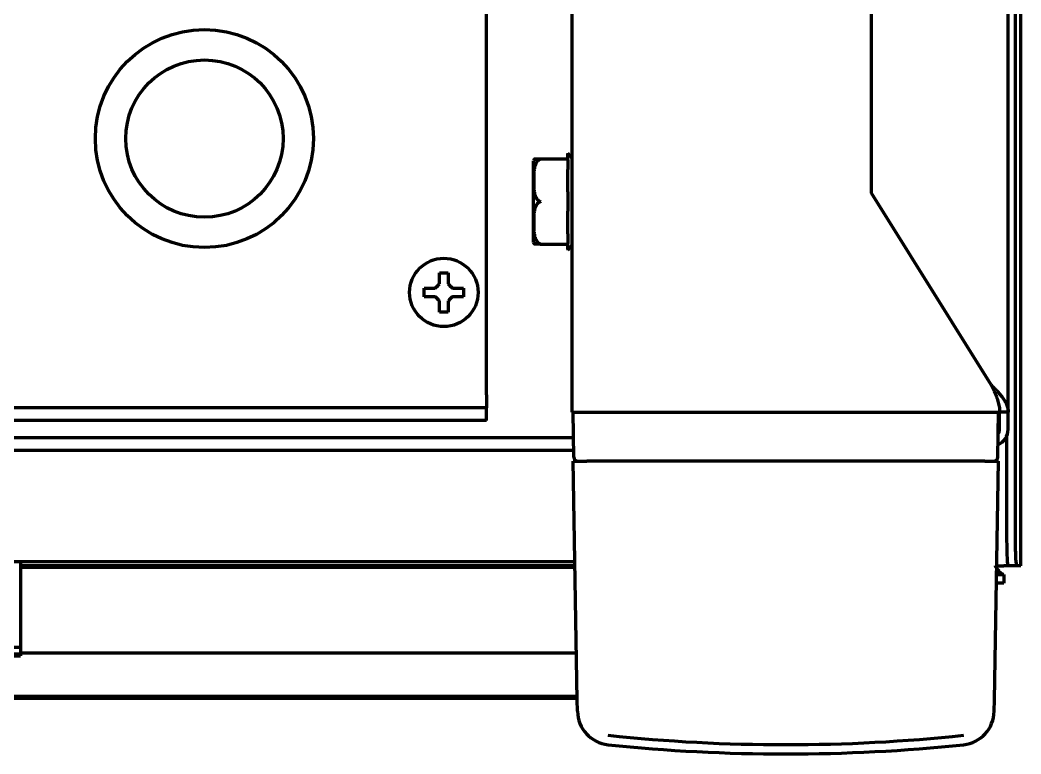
# Model space of a CAD drawing. Header units: inches. Extents: x -3022 to 7311, y 343 to 5680.
# Drawn here: x 3540.4 to 3657.4, y 4416.3 to 4502.2 of the extents above; entities that cross this region are included whole.
import ezdxf

# ---------------------------------------------------------------- set-up
doc = ezdxf.new("R2010")
doc.units = ezdxf.units.IN

# ---------------------------------------------------------------- blocks, each defined once
blk = doc.blocks.new('A$C29D5572B')
at = {"color": 1}
for p, q in [((0, 50), (0, -50)), ((-50, 0), (50, 0))]:
    blk.add_line(p, q, dxfattribs=at)
blk = doc.blocks.new('A$C0F8E2EAE')
blk.add_blockref('A$C29D5572B', (0, 0))

msp = doc.modelspace()

# ---------------------------------------------------------------- linework, layer by layer
at = {"linetype": 'Continuous', "lineweight": 70}
for p, q in [((3594.92, 4458.3), (3594.92, 4518.26)), ((3655.92, 4456.3), (3655.92, 4515.55)), ((3656.74, 4515.96), (3656.74, 4441.3)), ((3657.42, 4438.3), (3657.42, 4516.31)), ((3604.92, 4456.3), (3604.92, 4513.38)), ((3639.92, 4481.9), (3639.92, 4510.23)), ((3601.25, 4485.93), (3604.32, 4485.93)), ((3604.42, 4486.6), (3604.42, 4486.5)), ((3604.92, 4486.02), (3604.42, 4486.6)), ((3604.42, 4485.83), (3604.42, 4486.5)), ((3600.42, 4476.15), (3600.42, 4485.7)), ((3604.42, 4485.83), (3604.42, 4484.69)), ((3604.42, 4484.02), (3604.42, 4484.69)), ((3604.42, 4483.41), (3604.42, 4484.02)), ((3604.42, 4482.07), (3604.42, 4483.41)), ((3604.42, 4482.07), (3604.42, 4480.93)), ((3653.92, 4459.5), (3639.92, 4481.9)), ((3604.42, 4480.93), (3604.42, 4479.79)), ((3604.42, 4478.45), (3604.42, 4479.79)), ((3604.42, 4477.84), (3604.42, 4478.45)), ((3604.42, 4477.17), (3604.42, 4477.84)), ((3604.42, 4477.17), (3604.42, 4476.03)), ((3601.25, 4475.93), (3604.32, 4475.93)), ((3604.42, 4475.36), (3604.42, 4476.03)), ((3604.42, 4475.26), (3604.92, 4475.84)), ((3604.42, 4475.36), (3604.42, 4475.26)), ((3587.62, 4470.3), (3587.62, 4470.8)), ((3592.22, 4470.8), (3592.22, 4470.3)), ((3587.62, 4469.8), (3587.62, 4470.3)), ((3592.22, 4470.3), (3592.22, 4469.8)), ((3594.92, 4458.3), (3594.92, 4456.8)), ((3547.09, 4456.8), (3372.75, 4456.8)), ((3548.5, 4456.8), (3547.09, 4456.8)), ((3551.33, 4456.8), (3548.5, 4456.8)), ((3552.75, 4456.8), (3551.33, 4456.8)), ((3592.92, 4456.8), (3552.75, 4456.8)), ((3594.92, 4456.8), (3592.92, 4456.8)), ((3594.92, 4455.3), (3594.92, 4456.8)), ((3604.92, 4456.3), (3606.72, 4456.3)), ((3605.13, 4451.04), (3605.04, 4456.3)), ((3606.72, 4456.3), (3653.12, 4456.3)), ((3653.12, 4456.3), (3654.92, 4456.3)), ((3653.19, 4456.3), (3654.79, 4456.3)), ((3654.7, 4451.04), (3654.79, 4456.3)), ((3654.92, 4454.3), (3654.92, 4456.3)), ((3655.92, 4456.3), (3654.92, 4456.3)), ((3655.92, 4454.3), (3655.92, 4456.3)), ((3547.09, 4455.3), (3372.75, 4455.3)), ((3548.5, 4455.3), (3547.09, 4455.3)), ((3551.33, 4455.3), (3548.5, 4455.3)), ((3552.75, 4455.3), (3551.33, 4455.3)), ((3592.92, 4455.3), (3552.75, 4455.3)), ((3594.92, 4455.3), (3592.92, 4455.3)), ((3654.92, 4454.3), (3654.76, 4454.3)), ((3605.09, 4453.3), (3226.92, 4453.3)), ((3655.74, 4453.48), (3655.74, 4441.3)), ((3605.12, 4451.8), (3226.91, 4451.8)), ((3605.04, 4450.55), (3606.64, 4450.55)), ((3605.53, 4422.64), (3605.04, 4450.55)), ((3605.42, 4450.6), (3605.42, 4450.55)), ((3653.19, 4450.55), (3606.64, 4450.55)), ((3653.19, 4450.55), (3654.79, 4450.55)), ((3654.31, 4422.64), (3654.79, 4450.55)), ((3654.42, 4450.55), (3654.42, 4450.6)), ((3222.91, 4438.8), (3605.24, 4438.8)), ((3605.25, 4438.1), (3540.41, 4438.1)), ((3540.42, 4438.8), (3540.42, 4433.3)), ((3605.25, 4438.3), (3540.42, 4438.3)), ((3654.58, 4438.3), (3655.42, 4438.3)), ((3655.9, 4438.3), (3655.42, 4438.3)), ((3656.9, 4438.3), (3655.9, 4438.3)), ((3657.42, 4438.3), (3656.9, 4438.3)), ((3657.42, 4438.3), (3657.42, 4438.3)), ((3654.56, 4437.3), (3655.42, 4437.3)), ((3655.42, 4437.3), (3655.42, 4436.3)), ((3655.42, 4436.3), (3654.54, 4436.3)), ((3540.42, 4433.3), (3540.42, 4428.8)), ((3536.22, 4428.8), (3540.42, 4428.8)), ((3540.42, 4428.8), (3540.42, 4427.99)), ((3519.42, 4427.8), (3540.42, 4427.8)), ((3540.42, 4427.99), (3536.22, 4427.99)), ((3605.43, 4428.1), (3540.41, 4428.1)), ((3605.43, 4428.08), (3540.41, 4428.08)), ((3540.42, 4427.99), (3540.42, 4427.8)), ((3534.8, 4423.07), (3605.51, 4423.07)), ((3534.8, 4422.81), (3605.52, 4422.81)), ((3605.55, 4421.29), (3605.53, 4422.64)), ((3654.28, 4421.29), (3654.31, 4422.64))]:
    msp.add_line(p, q, dxfattribs=at)
for centre, radius in [((3561.92, 4488.3), 12.75), ((3561.92, 4488.3), 9.2), ((3589.92, 4470.3), 4)]:
    msp.add_circle(centre, radius, dxfattribs=at)
for centre, radius, start, end in [((3604.32, 4485.83), 0.1, 0, 90), ((3604.32, 4476.03), 0.1, 270, 0), ((3653.92, 4454.3), 2, 293.8345, 0), ((3653.92, 4454.3), 1, 326.1361, 0), ((3605.63, 4451.05), 0.5, 181, 270), ((3654.2, 4451.05), 0.5, 270, 359), ((3609.55, 4421.36), 4, 181, 264.013), ((3650.28, 4421.36), 4, 275.987, 359), ((3629.92, 4615.55), 199.25, 264.013, 275.987)]:
    msp.add_arc(centre, radius, start, end, dxfattribs=at)
for centre, major_axis, ratio, start_param, end_param in [((3655.9, 4441.3), (0, -3), 0.052336, 4.712389, 6.283185), ((3656.9, 4441.3), (0, 3), 0.052336, 1.570796, 3.141593), ((3629.92, 4615.13), (-197.77, 0), 0.999848, 1.465422, 1.67617)]:
    msp.add_ellipse(centre, major_axis=major_axis, ratio=ratio, start_param=start_param, end_param=end_param, dxfattribs=at)
for points, knots in [([(3601.23, 4485.91), (3601.2, 4485.9), (3601.17, 4485.89), (3601.11, 4485.86), (3601.09, 4485.85), (3601.03, 4485.81), (3601.01, 4485.79), (3600.97, 4485.76), (3600.96, 4485.75), (3600.94, 4485.73), (3600.93, 4485.72), (3600.87, 4485.67), (3600.83, 4485.62), (3600.77, 4485.52), (3600.74, 4485.47), (3600.69, 4485.39), (3600.68, 4485.36), (3600.66, 4485.31), (3600.65, 4485.28), (3600.61, 4485.2), (3600.6, 4485.14), (3600.55, 4484.98), (3600.52, 4484.86), (3600.5, 4484.69), (3600.49, 4484.64), (3600.47, 4484.52), (3600.47, 4484.47), (3600.45, 4484.29), (3600.44, 4484.18), (3600.44, 4483.95), (3600.43, 4483.84), (3600.43, 4483.61), (3600.43, 4483.38), (3600.43, 4483.16), (3600.43, 4482.93), (3600.44, 4482.82), (3600.44, 4482.6), (3600.45, 4482.48), (3600.47, 4482.32), (3600.47, 4482.26), (3600.49, 4482.15), (3600.5, 4482.1), (3600.52, 4481.93), (3600.55, 4481.82), (3600.6, 4481.66), (3600.62, 4481.61), (3600.66, 4481.51), (3600.68, 4481.45), (3600.72, 4481.38), (3600.74, 4481.35), (3600.77, 4481.3), (3600.78, 4481.28), (3600.83, 4481.21), (3600.87, 4481.16), (3600.93, 4481.11), (3600.94, 4481.1), (3600.96, 4481.08), (3600.97, 4481.07), (3601.01, 4481.04), (3601.03, 4481.02), (3601.07, 4481), (3601.09, 4480.99), (3601.11, 4480.98), (3601.13, 4480.97), (3601.17, 4480.95), (3601.2, 4480.94), (3601.23, 4480.93)], [0, 0, 0, 0, 0.015625, 0.015625, 0.03125, 0.03125, 0.046875, 0.046875, 0.054687, 0.054687, 0.0625, 0.0625, 0.09375, 0.09375, 0.125, 0.125, 0.140625, 0.140625, 0.15625, 0.15625, 0.1875, 0.1875, 0.25, 0.25, 0.28125, 0.28125, 0.3125, 0.3125, 0.375, 0.375, 0.4375, 0.4375, 0.5, 0.5625, 0.5625, 0.625, 0.625, 0.6875, 0.6875, 0.71875, 0.71875, 0.75, 0.75, 0.8125, 0.8125, 0.84375, 0.84375, 0.875, 0.875, 0.890625, 0.890625, 0.90625, 0.90625, 0.9375, 0.9375, 0.945312, 0.945312, 0.953125, 0.953125, 0.96875, 0.96875, 0.976562, 0.976562, 0.984375, 0.984375, 1, 1, 1, 1]), ([(3600.43, 4485.84), (3600.43, 4485.84), (3600.43, 4485.84), (3600.43, 4485.84), (3600.43, 4485.84), (3600.44, 4485.85), (3600.44, 4485.85), (3600.45, 4485.85), (3600.47, 4485.86), (3600.47, 4485.86), (3600.49, 4485.86), (3600.5, 4485.87), (3600.52, 4485.87), (3600.55, 4485.87), (3600.6, 4485.88), (3600.61, 4485.88), (3600.66, 4485.89), (3600.68, 4485.89), (3600.72, 4485.89), (3600.74, 4485.89), (3600.77, 4485.9), (3600.78, 4485.9), (3600.83, 4485.9), (3600.87, 4485.9), (3600.93, 4485.9), (3600.94, 4485.91), (3600.96, 4485.91), (3600.97, 4485.91), (3601.01, 4485.91), (3601.03, 4485.91), (3601.07, 4485.91), (3601.09, 4485.91), (3601.11, 4485.91), (3601.13, 4485.91), (3601.17, 4485.91), (3601.2, 4485.91), (3601.23, 4485.91)], [0, 0, 0, 0, 0.050699, 0.169361, 0.169361, 0.288024, 0.288024, 0.406687, 0.406687, 0.466018, 0.466018, 0.525349, 0.525349, 0.644012, 0.644012, 0.703343, 0.703343, 0.762675, 0.762675, 0.79234, 0.79234, 0.822006, 0.822006, 0.881337, 0.881337, 0.89617, 0.89617, 0.911003, 0.911003, 0.940669, 0.940669, 0.955501, 0.955501, 0.970334, 0.970334, 1, 1, 1, 1]), ([(3600.53, 4485.93), (3600.53, 4485.93), (3600.53, 4485.93), (3600.53, 4485.93), (3600.53, 4485.93), (3600.53, 4485.93), (3600.54, 4485.93), (3600.55, 4485.93), (3600.56, 4485.93), (3600.57, 4485.93), (3600.58, 4485.93), (3600.58, 4485.93), (3600.61, 4485.93), (3600.63, 4485.93), (3600.67, 4485.93), (3600.69, 4485.93), (3600.72, 4485.93), (3600.74, 4485.93), (3600.78, 4485.93), (3600.79, 4485.93), (3600.82, 4485.93), (3600.83, 4485.93), (3600.88, 4485.93), (3600.91, 4485.93), (3600.97, 4485.93), (3600.99, 4485.93), (3601.04, 4485.93), (3601.06, 4485.93), (3601.1, 4485.93), (3601.11, 4485.93), (3601.14, 4485.93), (3601.15, 4485.93), (3601.19, 4485.93), (3601.22, 4485.93), (3601.25, 4485.93)], [0, 0, 0, 0, 0.051627, 0.170174, 0.170174, 0.28872, 0.28872, 0.407267, 0.407267, 0.46654, 0.46654, 0.525814, 0.525814, 0.64436, 0.64436, 0.703633, 0.703633, 0.762907, 0.762907, 0.792543, 0.792543, 0.82218, 0.82218, 0.881453, 0.881453, 0.91109, 0.91109, 0.940727, 0.940727, 0.955545, 0.955545, 0.970363, 0.970363, 1, 1, 1, 1]), ([(3601.23, 4480.93), (3601.2, 4480.92), (3601.17, 4480.91), (3601.11, 4480.88), (3601.09, 4480.87), (3601.03, 4480.83), (3601.01, 4480.81), (3600.97, 4480.79), (3600.96, 4480.78), (3600.94, 4480.76), (3600.93, 4480.75), (3600.87, 4480.69), (3600.83, 4480.65), (3600.77, 4480.55), (3600.74, 4480.5), (3600.7, 4480.43), (3600.68, 4480.4), (3600.66, 4480.35), (3600.65, 4480.32), (3600.62, 4480.25), (3600.6, 4480.19), (3600.55, 4480.03), (3600.52, 4479.92), (3600.5, 4479.76), (3600.49, 4479.7), (3600.47, 4479.59), (3600.47, 4479.54), (3600.45, 4479.37), (3600.44, 4479.26), (3600.44, 4479.03), (3600.43, 4478.92), (3600.43, 4478.7), (3600.43, 4478.47), (3600.43, 4478.24), (3600.43, 4478.02), (3600.44, 4477.9), (3600.44, 4477.67), (3600.45, 4477.56), (3600.47, 4477.39), (3600.47, 4477.33), (3600.49, 4477.22), (3600.5, 4477.16), (3600.52, 4476.99), (3600.55, 4476.88), (3600.6, 4476.71), (3600.61, 4476.66), (3600.66, 4476.55), (3600.68, 4476.49), (3600.72, 4476.41), (3600.74, 4476.39), (3600.77, 4476.34), (3600.78, 4476.31), (3600.83, 4476.24), (3600.87, 4476.19), (3600.93, 4476.13), (3600.94, 4476.12), (3600.96, 4476.1), (3600.97, 4476.09), (3601.01, 4476.06), (3601.03, 4476.04), (3601.07, 4476.02), (3601.09, 4476.01), (3601.11, 4475.99), (3601.13, 4475.99), (3601.17, 4475.96), (3601.2, 4475.95), (3601.23, 4475.94)], [0, 0, 0, 0, 0.015625, 0.015625, 0.03125, 0.03125, 0.046875, 0.046875, 0.054687, 0.054687, 0.0625, 0.0625, 0.09375, 0.09375, 0.125, 0.125, 0.140625, 0.140625, 0.15625, 0.15625, 0.1875, 0.1875, 0.25, 0.25, 0.28125, 0.28125, 0.3125, 0.3125, 0.375, 0.375, 0.4375, 0.4375, 0.5, 0.5625, 0.5625, 0.625, 0.625, 0.6875, 0.6875, 0.71875, 0.71875, 0.75, 0.75, 0.8125, 0.8125, 0.84375, 0.84375, 0.875, 0.875, 0.890625, 0.890625, 0.90625, 0.90625, 0.9375, 0.9375, 0.945312, 0.945312, 0.953125, 0.953125, 0.96875, 0.96875, 0.976562, 0.976562, 0.984375, 0.984375, 1, 1, 1, 1]), ([(3601.23, 4475.94), (3601.2, 4475.94), (3601.17, 4475.94), (3601.11, 4475.95), (3601.09, 4475.95), (3601.03, 4475.95), (3601.01, 4475.95), (3600.97, 4475.95), (3600.96, 4475.95), (3600.94, 4475.95), (3600.93, 4475.95), (3600.87, 4475.95), (3600.83, 4475.96), (3600.77, 4475.96), (3600.74, 4475.96), (3600.69, 4475.97), (3600.68, 4475.97), (3600.66, 4475.97), (3600.65, 4475.97), (3600.61, 4475.97), (3600.6, 4475.98), (3600.55, 4475.98), (3600.52, 4475.99), (3600.5, 4475.99), (3600.49, 4475.99), (3600.47, 4476), (3600.47, 4476), (3600.45, 4476), (3600.44, 4476.01), (3600.44, 4476.01), (3600.43, 4476.01), (3600.43, 4476.01), (3600.43, 4476.01), (3600.43, 4476.01)], [0, 0, 0, 0, 0.033034, 0.033034, 0.066068, 0.066068, 0.099101, 0.099101, 0.115618, 0.115618, 0.132135, 0.132135, 0.198203, 0.198203, 0.264271, 0.264271, 0.297304, 0.297304, 0.330338, 0.330338, 0.396406, 0.396406, 0.528541, 0.528541, 0.594609, 0.594609, 0.660677, 0.660677, 0.792812, 0.792812, 0.924947, 0.924947, 1, 1, 1, 1]), ([(3601.25, 4475.93), (3601.22, 4475.93), (3601.19, 4475.93), (3601.15, 4475.93), (3601.14, 4475.93), (3601.11, 4475.93), (3601.1, 4475.93), (3601.06, 4475.93), (3601.04, 4475.93), (3600.99, 4475.93), (3600.97, 4475.93), (3600.91, 4475.93), (3600.88, 4475.93), (3600.82, 4475.93), (3600.79, 4475.93), (3600.76, 4475.93), (3600.75, 4475.93), (3600.72, 4475.93), (3600.71, 4475.93), (3600.69, 4475.93), (3600.67, 4475.93), (3600.63, 4475.93), (3600.61, 4475.93), (3600.58, 4475.93), (3600.58, 4475.93), (3600.57, 4475.93), (3600.56, 4475.93), (3600.55, 4475.93), (3600.54, 4475.93), (3600.53, 4475.93), (3600.53, 4475.93), (3600.53, 4475.93), (3600.53, 4475.93)], [0, 0, 0, 0, 0.033049, 0.033049, 0.049574, 0.049574, 0.066098, 0.066098, 0.099147, 0.099147, 0.132196, 0.132196, 0.198295, 0.198295, 0.264393, 0.264393, 0.297442, 0.297442, 0.330491, 0.330491, 0.396589, 0.396589, 0.528786, 0.528786, 0.594884, 0.594884, 0.660982, 0.660982, 0.793179, 0.793179, 0.925375, 1, 1, 1, 1]), ([(3590.42, 4472.6), (3590.42, 4472.4), (3590.42, 4472.19), (3590.42, 4471.86), (3590.42, 4471.75), (3590.42, 4471.53), (3590.42, 4471.41), (3590.42, 4471.3)], [0, 0, 0, 0, 0.5, 0.5, 0.75, 0.75, 1, 1, 1, 1]), ([(3587.62, 4470.8), (3587.82, 4470.8), (3588.03, 4470.8), (3588.36, 4470.8), (3588.47, 4470.8), (3588.69, 4470.8), (3588.8, 4470.8), (3588.92, 4470.8)], [0, 0, 0, 0, 0.5, 0.5, 0.75, 0.75, 1, 1, 1, 1]), ([(3592.22, 4469.8), (3592.02, 4469.8), (3591.81, 4469.8), (3591.48, 4469.8), (3591.37, 4469.8), (3591.15, 4469.8), (3591.03, 4469.8), (3590.92, 4469.8)], [0, 0, 0, 0, 0.5, 0.5, 0.75, 0.75, 1, 1, 1, 1]), ([(3589.42, 4468), (3589.42, 4468.2), (3589.42, 4468.41), (3589.42, 4468.74), (3589.42, 4468.85), (3589.42, 4469.07), (3589.42, 4469.18), (3589.42, 4469.3)], [0, 0, 0, 0, 0.5, 0.5, 0.75, 0.75, 1, 1, 1, 1])]:
    msp.add_open_spline(points, degree=3, knots=knots, dxfattribs=at)
for points in [[(3589.42, 4471.3), (3589.42, 4471.35), (3589.42, 4471.46), (3589.42, 4471.62), (3589.42, 4471.78), (3589.42, 4471.94), (3589.42, 4472.09), (3589.42, 4472.24), (3589.42, 4472.41), (3589.42, 4472.53), (3589.42, 4472.6)], [(3589.42, 4472.6), (3589.58, 4472.6), (3589.92, 4472.6), (3590.25, 4472.6), (3590.42, 4472.6)], [(3588.92, 4470.8), (3588.94, 4470.82), (3588.99, 4470.87), (3589.06, 4470.94), (3589.13, 4471.01), (3589.2, 4471.08), (3589.27, 4471.15), (3589.35, 4471.23), (3589.39, 4471.27), (3589.42, 4471.3)], [(3590.42, 4471.3), (3590.44, 4471.27), (3590.5, 4471.22), (3590.57, 4471.15), (3590.64, 4471.08), (3590.71, 4471.01), (3590.78, 4470.94), (3590.85, 4470.87), (3590.89, 4470.82), (3590.92, 4470.8)], [(3590.92, 4470.8), (3590.97, 4470.8), (3591.08, 4470.8), (3591.24, 4470.8), (3591.4, 4470.8), (3591.56, 4470.8), (3591.71, 4470.8), (3591.86, 4470.8), (3592.03, 4470.8), (3592.15, 4470.8), (3592.22, 4470.8)], [(3588.92, 4469.8), (3588.86, 4469.8), (3588.76, 4469.8), (3588.59, 4469.8), (3588.44, 4469.8), (3588.28, 4469.8), (3588.13, 4469.8), (3587.97, 4469.8), (3587.81, 4469.8), (3587.68, 4469.8), (3587.62, 4469.8)], [(3589.42, 4469.3), (3589.39, 4469.32), (3589.34, 4469.38), (3589.27, 4469.45), (3589.2, 4469.52), (3589.13, 4469.59), (3589.06, 4469.66), (3588.99, 4469.73), (3588.94, 4469.78), (3588.92, 4469.8)], [(3590.92, 4469.8), (3590.89, 4469.77), (3590.85, 4469.73), (3590.78, 4469.66), (3590.7, 4469.58), (3590.63, 4469.51), (3590.56, 4469.44), (3590.49, 4469.37), (3590.44, 4469.32), (3590.42, 4469.3)], [(3590.42, 4469.3), (3590.42, 4469.24), (3590.42, 4469.14), (3590.42, 4468.97), (3590.42, 4468.82), (3590.42, 4468.66), (3590.42, 4468.51), (3590.42, 4468.35), (3590.42, 4468.19), (3590.42, 4468.06), (3590.42, 4468)], [(3590.42, 4468), (3590.25, 4468), (3589.92, 4468), (3589.58, 4468), (3589.42, 4468)], [(3653.92, 4459.5), (3653.97, 4459.39), (3654.07, 4459.18), (3654.23, 4458.86), (3654.37, 4458.54), (3654.51, 4458.22), (3654.63, 4457.9), (3654.73, 4457.58), (3654.81, 4457.26), (3654.87, 4456.94), (3654.91, 4456.62), (3654.92, 4456.4), (3654.92, 4456.3)], [(3653.92, 4459.5), (3653.99, 4459.42), (3654.14, 4459.27), (3654.36, 4459.04), (3654.58, 4458.81), (3654.79, 4458.58), (3654.98, 4458.36), (3655.17, 4458.13), (3655.34, 4457.9), (3655.48, 4457.67), (3655.62, 4457.44), (3655.72, 4457.21), (3655.81, 4456.98), (3655.87, 4456.76), (3655.91, 4456.53), (3655.92, 4456.37), (3655.92, 4456.3)], [(3655.42, 4437.3), (3655.4, 4437.3), (3655.35, 4437.3), (3655.28, 4437.32), (3655.22, 4437.35), (3655.15, 4437.38), (3655.08, 4437.43), (3655.02, 4437.49), (3654.95, 4437.55), (3654.88, 4437.63), (3654.82, 4437.71), (3654.75, 4437.8), (3654.68, 4437.89), (3654.62, 4437.99), (3654.55, 4438.09), (3654.48, 4438.19), (3654.44, 4438.26), (3654.42, 4438.3)]]:
    msp.add_open_spline(points, degree=3, dxfattribs=at)

# ---------------------------------------------------------------- block references
msp.add_blockref('A$C0F8E2EAE', (3516.92, 4504.3))

doc.saveas('drawing.dxf')
